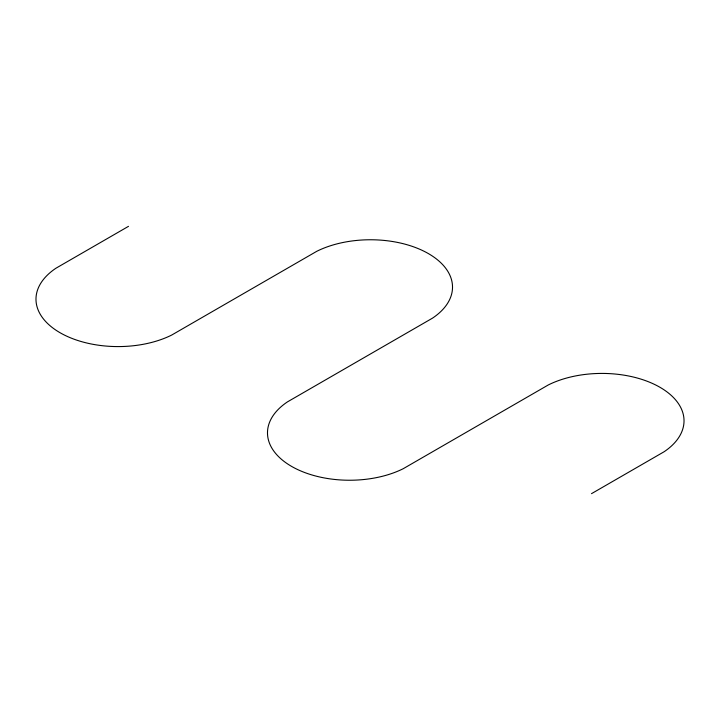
<?xml version="1.0" encoding="UTF-8"?>
<svg xmlns="http://www.w3.org/2000/svg" width="720" height="720" viewBox="0 0 720 720"><rect width="100%" height="100%" fill="white"/><g stroke="black" fill="none" stroke-linecap="round" stroke-linejoin="round"><path stroke-width="1.08" d="M128.493 226.341L55.953 268.218A82.071 47.385 0 0 0 60.021 332.703A82.071 47.385 0 0 0 171.711 335.052L316.791 251.289A82.062 47.376 0 0 1 428.472 253.638A82.062 47.376 0 0 1 432.54 318.123L287.46 401.877A82.071 47.385 0 0 0 291.528 466.362A82.071 47.385 0 0 0 403.218 468.711L548.298 384.948A82.062 47.376 0 0 1 659.979 387.297A82.062 47.376 0 0 1 664.047 451.782L591.507 493.659"/></g></svg>
